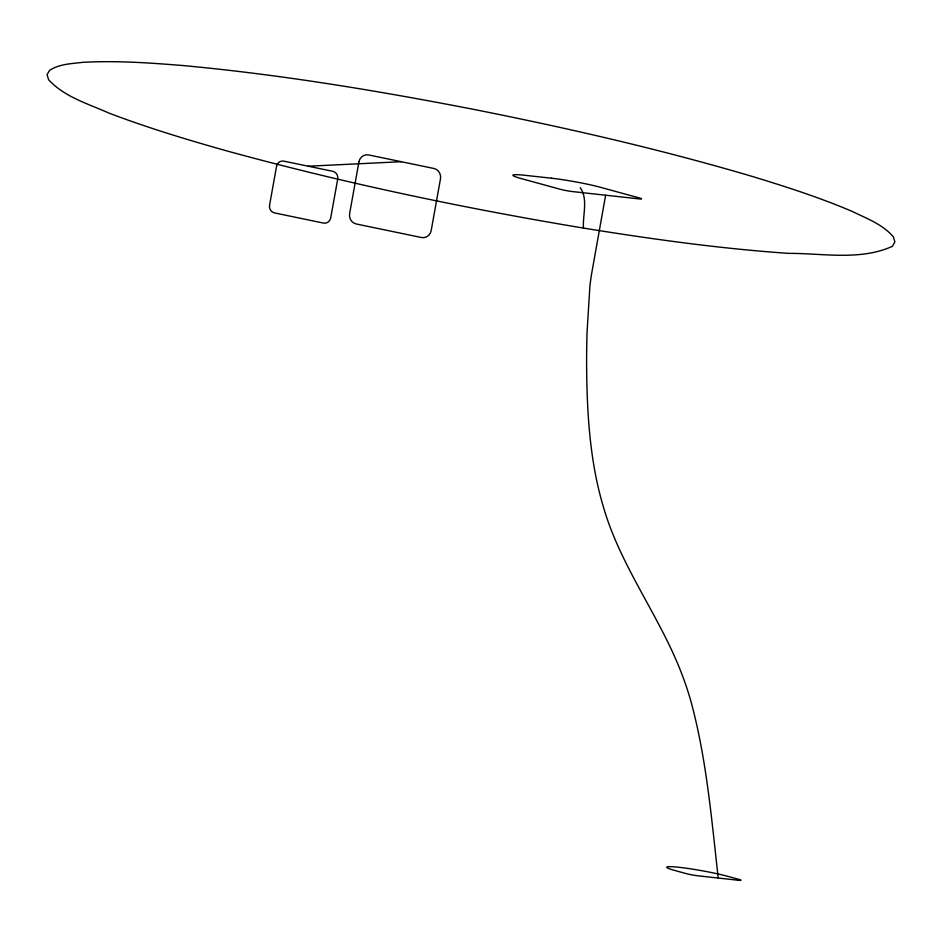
<?xml version="1.0" encoding="UTF-8"?>
<svg xmlns="http://www.w3.org/2000/svg" width="942" height="942" viewBox="0 0 942 942"><rect width="100%" height="100%" fill="white"/><g stroke="black" fill="none" stroke-linecap="round" stroke-linejoin="round"><path stroke-width="1.41" d="M583.428 228.082C651.523 239.068 719.923 248.653 788.772 253.374C822.908 253.257 860.34 260.899 892.427 246.298L894.9 241.941L893.381 236.901C882.807 224.384 866.781 218.556 852.463 211.526C819.67 197.514 785.675 186.61 751.586 176.236C660.719 149.401 568.273 128.23 475.38 109.708C378.743 90.903 281.47 74.689 183.396 65.587C149.955 62.867 116.361 60.476 82.802 62.337C71.533 63.715 59.393 63.926 49.573 70.344L47.1 74.712L48.619 79.74C64.433 97.038 88.195 103.773 108.978 113.099C146.811 127.523 185.598 139.239 224.537 150.273C342.617 182.795 462.64 207.958 583.428 228.082C582.651 215.059 588.255 198.821 580.272 187.741M605.635 195.218L591.47 274.605A185.433 121.765 -83.7 0 0 589.892 286.333L587.043 332.326A664.899 436.617 -83.7 0 0 586.619 366.603C586.925 404.589 588.844 442.799 596.604 480.079A275.994 181.229 -83.7 0 0 604.034 509.045C621.614 568.262 660.742 617.787 682.326 675.332A287.769 188.965 -83.7 0 1 690.957 701.413C706.606 759.064 711.516 818.892 718.24 878.05M308.293 166.216L401.268 161.706M276.548 166.345L269.565 205.179A6.594 6.229 87.2 0 0 274.511 212.916L323.447 223.077A6.594 6.229 87.2 0 0 330.724 217.873L337.719 179.039A6.594 6.229 87.2 0 0 332.762 171.303L283.836 161.141A6.594 6.229 87.2 0 0 276.548 166.345M358.937 161.871L349.623 213.646A8.796 8.301 87.2 0 0 356.229 223.972L421.474 237.525A8.796 8.301 87.2 0 0 431.177 230.59L440.491 178.803A8.796 8.301 87.2 0 0 433.897 168.477L368.652 154.935A8.796 8.301 87.2 0 0 358.937 161.871M551.506 178.215L525.13 175.318A35.184 2.755 10.2 0 0 521.197 178.568L560.466 189.33A8.796 0.695 10.2 0 0 572.677 191.591L638.605 198.833A8.796 0.695 10.2 0 0 639.594 198.02L600.325 187.27A35.184 2.755 10.2 0 0 551.506 178.215M738.022 880.217L698.458 875.872A8.796 0.695 10.2 0 1 686.259 873.611L675.037 870.538A35.184 2.755 10.2 0 1 678.97 867.288A35.184 2.755 10.2 0 1 727.789 876.331L739.011 879.404A8.796 0.695 10.2 0 1 738.022 880.217"/></g></svg>
